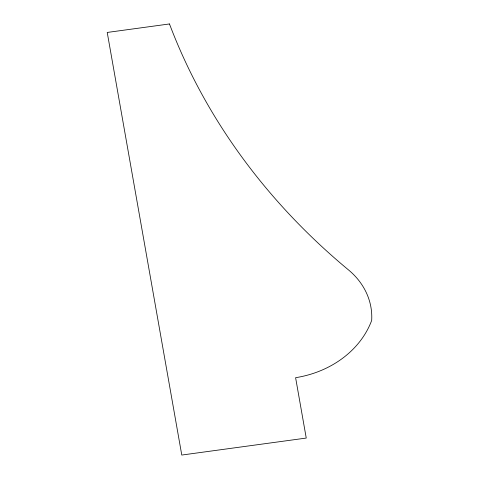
<?xml version="1.0" encoding="UTF-8"?>
<svg xmlns="http://www.w3.org/2000/svg" width="479" height="479" viewBox="0 0 479 479"><rect width="100%" height="100%" fill="white"/><g stroke="black" fill="none" stroke-linecap="round" stroke-linejoin="round"><path stroke-width="0.72" d="M169.47 23.95L107.23 32.446L181.775 455.05L306.249 438.063L295.603 377.691A97.465 82.831 -1.9 0 0 371.68 320.433A78.149 66.419 -1.9 0 0 348.682 270.072A715.686 608.258 -1.9 0 1 169.47 23.95"/></g></svg>
